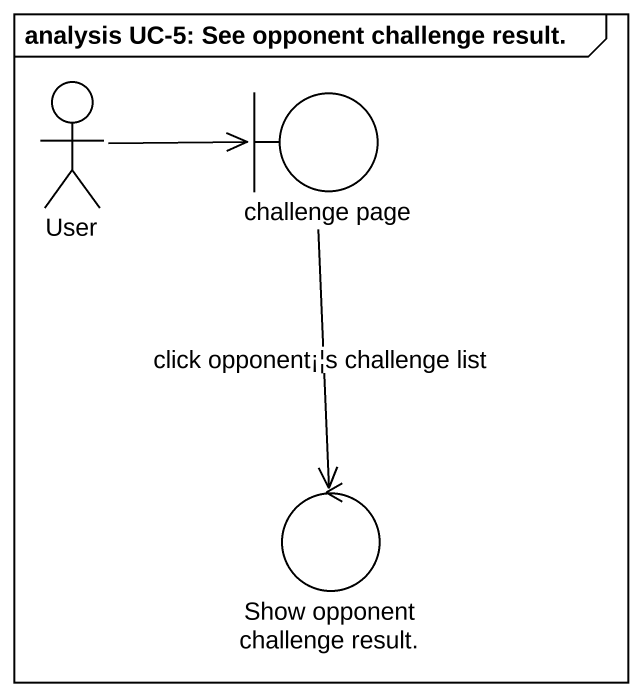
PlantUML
@startuml
mainframe analysis UC-5: See opponent challenge result.
actor User
boundary "challenge page" as challenge_page
control "Show opponent challenge result." as Show_opponent_challenge
User -right-> challenge_page
challenge_page --> Show_opponent_challenge : click opponent¡¦s challenge list
@enduml
